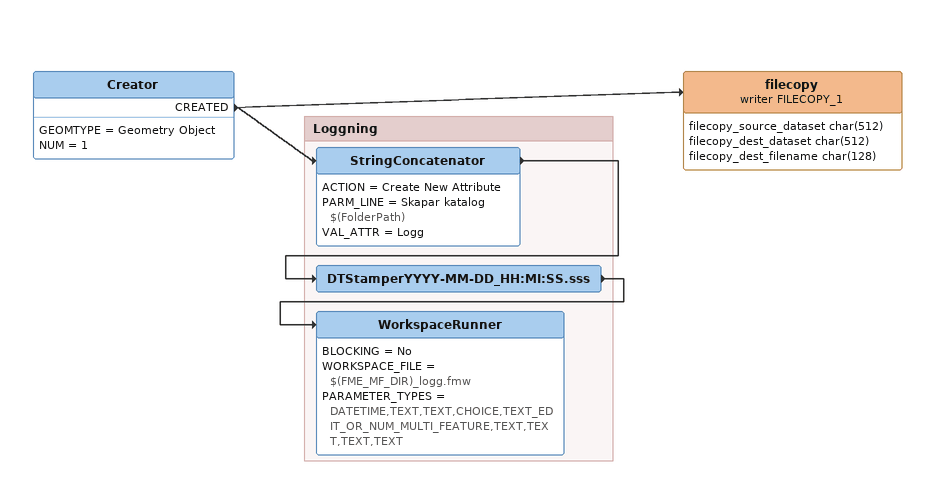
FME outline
Creator
    GEOMTYPE = Geometry Object
    NUM = 1
    CREATED -> filecopy (writer FILECOPY_1)
    CREATED -> StringConcatenator
filecopy (writer FILECOPY_1)
    attributes: filecopy_source_dataset char(512), filecopy_dest_dataset char(512), filecopy_dest_filename char(128)

Bookmark: Loggning
StringConcatenator
    ACTION = Create New Attribute
    PARM_LINE = Skapar katalog $(FolderPath)
    VAL_ATTR = Logg
    -> DTStamperYYYY-MM-DD_HH:MI:SS.sss
DTStamperYYYY-MM-DD_HH:MI:SS.sss
    -> WorkspaceRunner
WorkspaceRunner
    BLOCKING = No
    WORKSPACE_FILE = $(FME_MF_DIR)_logg.fmw
    PARAMETER_TYPES = DATETIME,TEXT,TEXT,CHOICE,TEXT_EDIT_OR_NUM_MULTI_FEATURE,TEXT,TEXT,TEXT,TEXT
